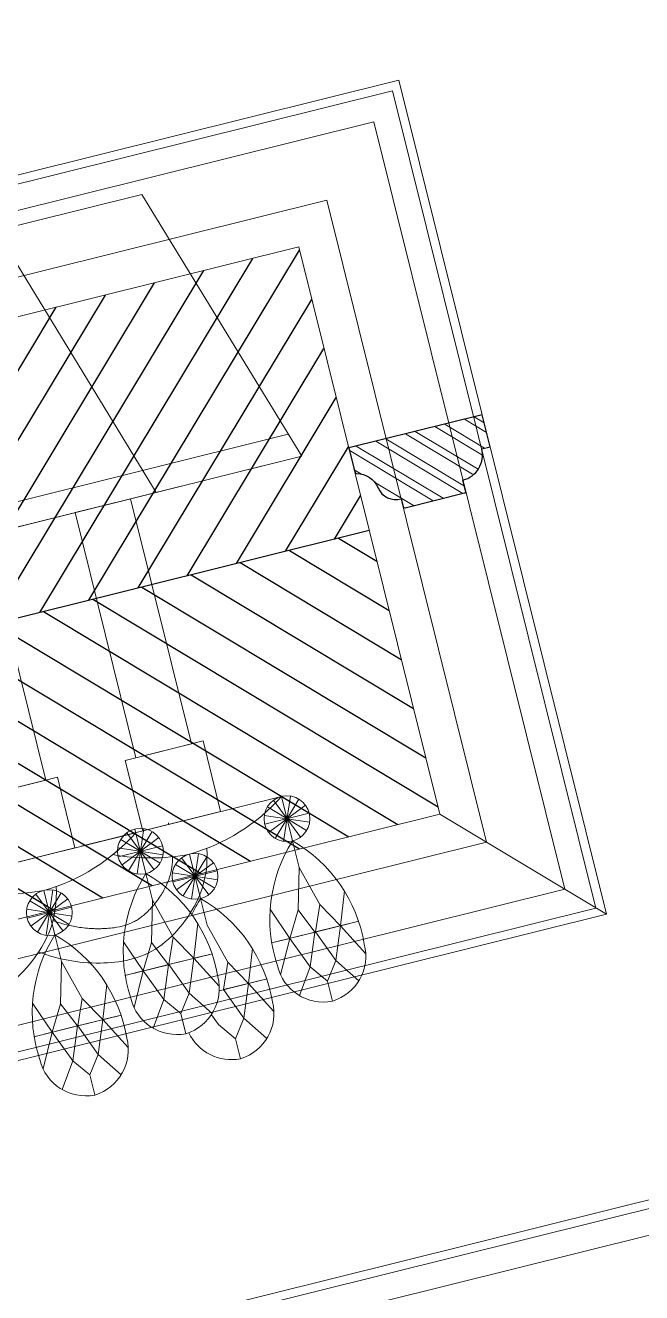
# Model space of a CAD drawing. Header units: inches. Extents: x 252212 to 296477, y 417293 to 492071.
# Drawn here: x 268866.4 to 269081.5, y 474784.9 to 475227.3 of the extents above; entities that cross this region are included whole.
import ezdxf

# ---------------------------------------------------------------- set-up
doc = ezdxf.new("R2010")
doc.units = ezdxf.units.IN
doc.header["$MEASUREMENT"] = 0
for name, color, linetype in [('8', 8, 'Continuous'), ('ELECTRICAL', 10, 'Continuous'), ('gypsum', 31, 'Continuous'), ('Layer2', 2, 'Continuous'), ('MARBLE HATCH', 251, 'Continuous'), ('WOOD LINES', 35, 'Continuous')]:
    doc.layers.add(name, color=color, linetype=linetype)
for name, color, linetype, lineweight in [('Glass', 4, 'Continuous', 0), ('ID-NOTES', 3, 'Continuous', 0), ('Marble', 6, 'Continuous', 0)]:
    doc.layers.add(name, color=color, linetype=linetype, lineweight=lineweight)
doc.styles.add('ZZ-Dim All', font='romans.shx', dxfattribs={"width": 0.8})
doc.dimstyles.new('DIM 0200', dxfattribs={"dimscale": 200, "dimtxt": 1, "dimasz": 0.8, "dimexe": 0.5, "dimexo": 1, "dimgap": 0.4, "dimtad": 1, "dimdec": 0, "dimrnd": 10, "dimdsep": 46, "dimtxsty": 'ZZ-Dim All', "dimblk1": 'ARCHTICK', "dimblk2": 'ARCHTICK', "dimsah": 1, "dimcen": 1, "dimdle": 0.5, "dimclrd": 256, "dimclre": 256, "dimclrt": 256, "dimadec": 0, "dimazin": 2, "dimtfac": 1, "dimtdec": 0, "dimtix": 1, "dimtmove": 2, "dimatfit": 2, "dimfxl": 1, "dimfxlon": 1, "dimtolj": 1, "dimtzin": 0, "dimlwd": -1, "dimlwe": -1, "dimarcsym": 0})

# ---------------------------------------------------------------- blocks, each defined once
blk = doc.blocks.new('SECTION A AND B CEILING')
at = {"layer": '8'}
h = blk.add_hatch(dxfattribs=at)
h.set_pattern_fill('ANSI31', color=256, scale=100, style=0)
edge = h.paths.add_edge_path()
edge.add_line((113691.15, 11126.91), (116053.5, 11126.91))
edge.add_arc((116053.5, 10976.91), 150, 0, 90, ccw=False)
edge.add_line((116203.5, 10976.91), (116203.5, 10801.91))
edge.add_line((116203.5, 10801.91), (116115, 10801.91))
edge.add_line((116115, 10801.91), (116058.39, 10876.91))
edge.add_line((116058.39, 10876.91), (116019.32, 10876.91))
edge.add_line((116019.32, 10876.91), (116019.32, 10854.41))
edge.add_line((116019.32, 10854.41), (116028.32, 10854.41))
edge.add_line((116028.32, 10854.41), (116028.32, 10846.91))
edge.add_arc((116029.21, 10818.98), 27.95, 29.519, 91.8217, ccw=False)
edge.add_arc((116021.07, 10817.34), 35.93, 6.5273, 25.3967, ccw=False)
edge.add_arc((115725.48, 10783.27), 333.48, 4.7514, 6.5687, ccw=False)
edge.add_arc((116110.97, 10816.64), 53.47, 186.1636, 202.8448)
edge.add_arc((116077.99, 10803.75), 18.1, -154.2285, -83.169)
edge.add_line((116080.14, 10785.78), (116080.14, 10782.78))
edge.add_arc((116080.14, 10774.98), 7.8, 90, 308.4673)
edge.add_line((116085, 10768.87), (116085, 10759.87))
edge.add_arc((116085, 10738.87), 21, 0, 90, ccw=False)
edge.add_line((116106, 10738.87), (116155, 10738.87))
edge.add_line((116155, 10738.87), (116155, 10693.87))
edge.add_line((116155, 10693.87), (116275, 10693.87))
edge.add_line((116275, 10693.87), (116275, 10713.87))
edge.add_line((116275, 10713.87), (116295, 10713.87))
edge.add_line((116295, 10713.87), (116295, 10738.87))
edge.add_line((116295, 10738.87), (116228.5, 10738.87))
edge.add_line((116228.5, 10738.87), (116228.5, 10976.91))
edge.add_arc((116053.5, 10976.91), 175, 0, 90)
edge.add_line((116053.5, 11151.91), (113691.15, 11151.91))
edge.add_line((113691.15, 11151.91), (113166.49, 11151.91))
edge.add_arc((113166.49, 10976.91), 175, 90, 180)
edge.add_line((112991.49, 10976.91), (112991.49, 10738.87))
edge.add_line((112991.49, 10738.87), (112924.99, 10738.87))
edge.add_line((112924.99, 10738.87), (112924.99, 10713.87))
edge.add_line((112924.99, 10713.87), (112944.99, 10713.87))
edge.add_line((112944.99, 10713.87), (112944.99, 10693.87))
edge.add_line((112944.99, 10693.87), (113064.99, 10693.87))
edge.add_line((113064.99, 10693.87), (113064.99, 10738.87))
edge.add_line((113064.99, 10738.87), (113113.99, 10738.87))
edge.add_arc((113134.99, 10738.87), 21, 90, 180, ccw=False)
edge.add_line((113134.99, 10759.87), (113134.99, 10768.87))
edge.add_arc((113139.85, 10774.98), 7.8, -128.4673, 90)
edge.add_line((113139.85, 10782.78), (113139.85, 10785.78))
edge.add_arc((113142, 10803.75), 18.1, -96.831, -25.7715)
edge.add_arc((113109.02, 10816.64), 53.47, -22.8448, -6.1636)
edge.add_arc((113494.51, 10783.27), 333.48, 173.4313, 175.2486, ccw=False)
edge.add_arc((113198.92, 10817.34), 35.93, 154.6033, 173.4727, ccw=False)
edge.add_arc((113190.78, 10818.98), 27.95, 88.1783, 150.481, ccw=False)
edge.add_line((113191.67, 10846.91), (113191.67, 10854.41))
edge.add_line((113191.67, 10854.41), (113200.67, 10854.41))
edge.add_line((113200.67, 10854.41), (113200.67, 10876.91))
edge.add_line((113200.67, 10876.91), (113161.6, 10876.91))
edge.add_line((113161.6, 10876.91), (113104.99, 10801.91))
edge.add_line((113104.99, 10801.91), (113016.49, 10801.91))
edge.add_line((113016.49, 10801.91), (113016.49, 10976.91))
edge.add_arc((113166.49, 10976.91), 150, 90, 180, ccw=False)
edge.add_line((113166.49, 11126.91), (113691.15, 11126.91))
blk = doc.blocks.new('crystal ch 21')
at = {"layer": 'Glass', "color": 193, "lineweight": 0}
for p, q in [((38179.6, 39445.68), (38475.33, 39445.43)), ((38209.37, 39308.08), (38215.49, 39322.86)), ((38215.49, 39308.08), (38209.37, 39322.86)), ((38215.49, 39322.86), (38209.37, 39308.08)), ((38209.37, 39322.86), (38215.49, 39308.08)), ((38212.43, 39307.47), (38212.43, 39323.47)), ((38212.43, 39323.47), (38212.43, 39307.47)), ((38259.16, 39311.14), (38270.48, 39322.45)), ((38270.48, 39311.14), (38259.16, 39322.45)), ((38270.48, 39322.45), (38259.16, 39311.14)), ((38259.16, 39322.45), (38270.48, 39311.14)), ((38261.76, 39309.4), (38267.88, 39324.19)), ((38267.88, 39309.4), (38261.76, 39324.19)), ((38267.88, 39324.19), (38261.76, 39309.4)), ((38261.76, 39324.19), (38267.88, 39309.4)), ((38264.82, 39308.8), (38264.82, 39324.8)), ((38264.82, 39324.8), (38264.82, 39308.8)), ((38205.04, 39312.41), (38219.82, 39318.53)), ((38219.82, 39312.41), (38205.04, 39318.53)), ((38219.82, 39318.53), (38205.04, 39312.41)), ((38205.04, 39318.53), (38219.82, 39312.41)), ((38206.77, 39309.81), (38218.09, 39321.13)), ((38218.09, 39309.81), (38206.77, 39321.13)), ((38218.09, 39321.13), (38206.77, 39309.81)), ((38206.77, 39321.13), (38218.09, 39309.81)), ((38257.43, 39313.73), (38272.21, 39319.86)), ((38272.21, 39313.73), (38257.43, 39319.86)), ((38272.21, 39319.86), (38257.43, 39313.73)), ((38257.43, 39319.86), (38272.21, 39313.73)), ((38204.43, 39315.47), (38220.43, 39315.47)), ((38220.43, 39315.47), (38204.43, 39315.47)), ((38256.82, 39316.8), (38272.82, 39316.8)), ((38272.82, 39316.8), (38256.82, 39316.8)), ((38242.77, 39298.04), (38254.09, 39309.35)), ((38254.09, 39298.04), (38242.77, 39309.35)), ((38254.09, 39309.35), (38242.77, 39298.04)), ((38242.77, 39309.35), (38254.09, 39298.04)), ((38245.37, 39296.3), (38251.49, 39311.08)), ((38251.49, 39296.3), (38245.37, 39311.08)), ((38251.49, 39311.08), (38245.37, 39296.3)), ((38245.37, 39311.08), (38251.49, 39296.3)), ((38248.43, 39295.69), (38248.43, 39311.69)), ((38248.43, 39311.69), (38248.43, 39295.69)), ((38295.16, 39298.04), (38306.48, 39309.35)), ((38306.48, 39298.04), (38295.16, 39309.35)), ((38306.48, 39309.35), (38295.16, 39298.04)), ((38295.16, 39309.35), (38306.48, 39298.04)), ((38297.76, 39296.3), (38303.88, 39311.08)), ((38303.88, 39296.3), (38297.76, 39311.08)), ((38303.88, 39311.08), (38297.76, 39296.3)), ((38297.76, 39311.08), (38303.88, 39296.3)), ((38300.82, 39295.69), (38300.82, 39311.69)), ((38300.82, 39311.69), (38300.82, 39295.69)), ((38241.04, 39300.63), (38255.82, 39306.75)), ((38255.82, 39300.63), (38241.04, 39306.75)), ((38255.82, 39306.75), (38241.04, 39300.63)), ((38241.04, 39306.75), (38255.82, 39300.63)), ((38293.43, 39300.63), (38308.21, 39306.75)), ((38308.21, 39300.63), (38293.43, 39306.75)), ((38308.21, 39306.75), (38293.43, 39300.63)), ((38293.43, 39306.75), (38308.21, 39300.63)), ((38240.43, 39303.69), (38256.43, 39303.69)), ((38256.43, 39303.69), (38240.43, 39303.69)), ((38292.82, 39303.69), (38308.82, 39303.69)), ((38308.82, 39303.69), (38292.82, 39303.69)), ((38196.69, 39274.7), (38213.44, 39274.7)), ((38228.17, 39274.7), (38211.43, 39274.7)), ((38249.08, 39276.02), (38265.83, 39276.02)), ((38280.56, 39276.02), (38263.81, 39276.02)), ((38232.69, 39262.92), (38249.44, 39262.92)), ((38249.88, 39262.92), (38247.43, 39262.92)), ((38285.08, 39262.92), (38301.83, 39262.92)), ((38316.56, 39262.92), (38299.81, 39262.92))]:
    blk.add_line(p, q, dxfattribs=at)
for points in [[(38319.98, 39437.03), (38176.89, 39437.03), (38209.03, 39539.23), (38209.03, 39539.23), (38289.69, 39539.23)], [(38372.37, 39437.03), (38229.27, 39437.03), (38261.42, 39539.23), (38261.42, 39539.23), (38342.08, 39539.23), (38353.62, 39502.53)], [(38321.83, 39437.03), (38178.74, 39437.03)], [(38374.22, 39437.03), (38231.13, 39437.03)], [(38212.43, 39249.85), (38212.43, 39257.07), (38207.84, 39263.33), (38203.32, 39274.7), (38199.07, 39286.24), (38203.32, 39274.7), (38208.54, 39283.63), (38212.43, 39297.92), (38212.43, 39307.47), (38212.43, 39297.92), (38208.54, 39283.63), (38212.34, 39274.7), (38207.84, 39263.33), (38201.8, 39254.48), (38207.84, 39263.33), (38203.32, 39274.7), (38197.12, 39263.1), (38203.32, 39274.7), (38196.69, 39274.7), (38212.34, 39274.7)], [(38212.43, 39249.85), (38212.43, 39257.07), (38217.02, 39263.33), (38221.55, 39274.7), (38225.79, 39286.24), (38221.55, 39274.7), (38216.32, 39283.63), (38212.43, 39297.92), (38212.43, 39307.47), (38212.43, 39297.92), (38216.32, 39283.63), (38212.52, 39274.7), (38217.02, 39263.33), (38223.06, 39254.48), (38217.02, 39263.33), (38221.55, 39274.7), (38227.74, 39263.1), (38221.55, 39274.7), (38228.17, 39274.7), (38212.52, 39274.7)], [(38264.82, 39251.18), (38264.82, 39258.4), (38260.23, 39264.66), (38255.71, 39276.02), (38251.46, 39287.57), (38255.71, 39276.02), (38260.93, 39284.95), (38264.82, 39299.25), (38264.82, 39308.8), (38264.82, 39299.25), (38260.93, 39284.95), (38264.73, 39276.02), (38260.23, 39264.66), (38254.19, 39255.81), (38260.23, 39264.66), (38255.71, 39276.02), (38249.51, 39264.42), (38255.71, 39276.02), (38249.08, 39276.02), (38264.73, 39276.02)], [(38264.82, 39251.18), (38264.82, 39258.4), (38269.41, 39264.66), (38273.94, 39276.02), (38278.18, 39287.57), (38273.94, 39276.02), (38268.71, 39284.95), (38264.82, 39299.25), (38264.82, 39308.8), (38264.82, 39299.25), (38268.71, 39284.95), (38264.91, 39276.02), (38269.41, 39264.66), (38275.45, 39255.81), (38269.41, 39264.66), (38273.94, 39276.02), (38280.13, 39264.42), (38273.94, 39276.02), (38280.56, 39276.02), (38264.91, 39276.02)], [(38248.43, 39238.08), (38248.43, 39245.3), (38243.84, 39251.56), (38239.32, 39262.92), (38235.07, 39274.47), (38239.32, 39262.92), (38244.54, 39271.85), (38248.43, 39286.14), (38248.43, 39295.69), (38248.43, 39286.14), (38244.54, 39271.85), (38248.34, 39262.92), (38243.84, 39251.56), (38237.8, 39242.7), (38243.84, 39251.56), (38239.32, 39262.92), (38233.12, 39251.32), (38239.32, 39262.92), (38232.69, 39262.92), (38248.34, 39262.92)], [(38300.82, 39238.08), (38300.82, 39245.3), (38296.23, 39251.56), (38291.71, 39262.92), (38287.46, 39274.47), (38291.71, 39262.92), (38296.93, 39271.85), (38300.82, 39286.14), (38300.82, 39295.69), (38300.82, 39286.14), (38296.93, 39271.85), (38300.73, 39262.92), (38296.23, 39251.56), (38290.19, 39242.7), (38296.23, 39251.56), (38291.71, 39262.92), (38285.51, 39251.32), (38291.71, 39262.92), (38285.08, 39262.92), (38300.73, 39262.92)], [(38300.82, 39238.08), (38300.82, 39245.3), (38305.41, 39251.56), (38309.94, 39262.92), (38314.18, 39274.47), (38309.94, 39262.92), (38304.71, 39271.85), (38300.82, 39286.14), (38300.82, 39295.69), (38300.82, 39286.14), (38304.71, 39271.85), (38300.91, 39262.92), (38305.41, 39251.56), (38311.45, 39242.7), (38305.41, 39251.56), (38309.94, 39262.92), (38316.13, 39251.32), (38309.94, 39262.92), (38316.56, 39262.92), (38300.91, 39262.92)], [(38248.43, 39238.08), (38248.43, 39245.3), (38253.02, 39251.56), (38254.57, 39255.45)]]:
    blk.add_lwpolyline(points, dxfattribs=at)
for points in [[(38258.43, 39437.03), (38238.43, 39437.03), (38238.43, 39348.88), (38258.43, 39348.88)], [(38310.82, 39437.03), (38290.82, 39437.03), (38290.82, 39348.88), (38310.82, 39348.88)], [(38262.32, 39348.88), (38234.32, 39348.88), (38234.32, 39323.47), (38262.32, 39323.47)], [(38314.71, 39348.88), (38286.71, 39348.88), (38286.71, 39323.47), (38314.71, 39323.47)]]:
    blk.add_lwpolyline(points, close=True, dxfattribs=at)
for points in [[(38284.43, 39323.47), (38212.43, 39323.47, 0.143523), (38248.43, 39311.69, 0.093471), (38274.44, 39317.98, 0.093471)], [(38336.82, 39323.47), (38264.82, 39323.47, 0.143523), (38300.82, 39311.69, 0.133521), (38336.82, 39323.47, -0.755489)]]:
    blk.add_lwpolyline(points, format="xyb", dxfattribs=at)
for centre in [(38212.43, 39315.47), (38264.82, 39316.8), (38248.43, 39303.69), (38300.82, 39303.69)]:
    blk.add_circle(centre, 8, dxfattribs=at)
for centre, radius, start, end in [((38247.66, 39270.57), 51.02, 133.6719, 184.6189), ((38177.2, 39270.57), 51.02, 355.3811, 46.3281), ((38300.05, 39271.9), 51.02, 133.6719, 184.6189), ((38229.59, 39271.9), 51.02, 355.3811, 46.3281), ((38283.66, 39258.79), 51.02, 133.6719, 184.6189), ((38213.2, 39258.79), 51.02, 39.1747, 46.3281), ((38336.05, 39258.79), 51.02, 133.6719, 184.6189), ((38265.59, 39258.79), 51.02, 355.3811, 46.3281), ((38213.26, 39266.29), 16.46, 179.4032, 267.0984), ((38211.6, 39266.29), 16.46, 272.9016, 0.5968), ((38265.65, 39267.62), 16.46, 179.4032, 267.0984), ((38263.99, 39267.62), 16.46, 272.9016, 0.5968), ((38249.26, 39254.51), 16.46, 179.4032, 267.0984), ((38301.65, 39254.51), 16.46, 179.4032, 267.0984), ((38299.99, 39254.51), 16.46, 272.9016, 0.5968), ((38247.6, 39254.51), 16.46, 272.9016, 348.6443)]:
    blk.add_arc(centre, radius, start, end, dxfattribs=at)
blk.add_open_spline([(38252.98, 39323.47), (38252.97, 39323.65), (38252.97, 39323.84), (38252.96, 39324.02)], degree=3, dxfattribs=at)
for points, knots in [([(38386.17, 39314.85), (38384.16, 39312.38), (38371.57, 39297.56), (38353.79, 39282.34), (38321.32, 39279.52), (38301.33, 39295.64), (38297.31, 39306.79), (38296.33, 39311.98)], [203.367739, 203.367739, 203.367739, 203.367739, 215.392797, 277.7608, 302.849652, 326.231247, 345.799792, 345.799792, 345.799792, 345.799792]), ([(38307.78, 39291.25), (38302.05, 39287.23), (38289.95, 39281.5), (38267.12, 39279.52), (38247.05, 39295.7), (38243.06, 39306.93), (38242.09, 39312.19)], [248.302011, 248.302011, 248.302011, 248.302011, 277.7608, 302.849652, 326.231247, 346.060075, 346.060075, 346.060075, 346.060075]), ([(38300.29, 39300.66), (38300.12, 39300.54), (38299.95, 39300.43), (38297.31, 39298.69), (38294.69, 39297.29), (38290.99, 39295.79), (38290.12, 39295.47), (38288.51, 39294.93), (38287.79, 39294.71), (38286.53, 39294.35), (38286, 39294.21), (38285, 39293.97), (38284.55, 39293.86), (38283.64, 39293.66), (38283.19, 39293.57), (38281.85, 39293.33), (38280.97, 39293.2), (38278.86, 39292.99), (38277.65, 39292.94), (38275.32, 39293.05), (38274.2, 39293.19), (38272.6, 39293.55), (38272.11, 39293.68), (38271.12, 39294), (38270.63, 39294.19), (38268.95, 39294.9), (38267.69, 39295.57), (38265.14, 39297.21), (38263.87, 39298.17), (38261.49, 39300.23), (38260.38, 39301.34), (38259.07, 39302.87), (38258.72, 39303.3), (38258.12, 39304.08), (38257.87, 39304.43), (38257.39, 39305.14), (38257.16, 39305.49), (38256.53, 39306.55), (38256.16, 39307.26), (38255.33, 39309.07), (38254.92, 39310.2), (38254.5, 39311.68), (38254.43, 39311.96), (38254.36, 39312.24)], [249.594158, 249.594158, 249.594158, 249.594158, 250.672202, 250.672202, 266.227673, 266.227673, 270.885466, 270.885466, 274.545081, 274.545081, 277.137999, 277.137999, 279.310029, 279.310029, 281.48206, 281.48206, 285.826121, 285.826121, 292.152446, 292.152446, 298.478772, 298.478772, 301.344759, 301.344759, 304.227354, 304.227354, 310.549012, 310.549012, 316.870669, 316.870669, 323.192327, 323.192327, 325.709052, 325.709052, 327.864782, 327.864782, 330.020512, 330.020512, 334.331973, 334.331973, 340.901438, 340.901438, 342.402004, 342.402004, 342.402004, 342.402004])]:
    blk.add_open_spline(points, degree=3, knots=knots, dxfattribs=at)
blk = doc.blocks.new('_ARCHTICK')
at = {"color": 0, "linetype": 'ByBlock', "const_width": 0.15}
blk.add_lwpolyline([(-0.5, -0.5), (0.5, 0.5)], dxfattribs=at)

msp = doc.modelspace()

# ---------------------------------------------------------------- hatches: boundary and pattern name
at = {"layer": 'MARBLE HATCH', "lineweight": 0}
h = msp.add_hatch(dxfattribs=at)
h.set_pattern_fill('ANSI32', color=256, scale=20, angle=103.9714)
h.set_pattern_definition([(148.971423, (396315.588, 471195.993), (-3.86599147, -6.42682736), []), (148.971423, (396314.734, 471199.424), (-3.86599147, -6.42682736), [])])
edge = h.paths.add_edge_path()
edge.add_arc((269016.99, 475077.31), 9, -391.0286, -346.0286)
edge.add_line((269025.72, 475079.48), (269028.63, 475080.21))
edge.add_line((269028.63, 475080.21), (269025.86, 475091.37))
edge.add_line((269025.86, 475091.37), (268979.28, 475079.78))
edge.add_line((268979.28, 475079.78), (268981.38, 475071.33))
edge.add_arc((268981.92, 475071.46), 0.556, -166.6674, -78.6827)
edge.add_arc((268981.83, 475062.54), 8.38, -336.4599, -271.333, ccw=False)
edge.add_arc((268995.67, 475068.42), 6.65, -157.5893, -73.1392)
edge.add_line((268997.6, 475062.05), (268998.28, 475059.32))
edge.add_arc((268998.82, 475059.46), 0.562, -166.0286, -76.0286)
edge.add_line((268998.96, 475058.91), (269019.7, 475064.07))
edge.add_arc((269019.57, 475064.62), 0.562, -436.0286, -346.0286)
edge.add_line((269020.11, 475064.76), (269019.16, 475068.58))
edge.add_arc((269011.96, 475084.12), 17.13, -425.13, -401.9272)
at = {"layer": 'WOOD LINES'}
h = msp.add_hatch(dxfattribs=at)
h.set_pattern_fill('ANSI31', color=256, scale=100, style=0)
h.set_pattern_definition([(58.971423, (253014.369, 417839.886), (-10.711379, 6.443319), [])])
h.paths.add_polyline_path([(268470.31, 475027.67), (268961.82, 475149.96), (268986.45, 475050.97), (268494.94, 474928.68)])
h = msp.add_hatch(dxfattribs=at)
h.set_pattern_fill('ANSI31', color=256, scale=100, angle=90, style=0)
h.set_pattern_definition([(148.971423, (253014.369, 417839.886), (-6.443319, -10.711379), [])])
h.paths.add_polyline_path([(268494.94, 474928.68), (268986.45, 475050.97), (269011.08, 474951.97), (268519.57, 474829.69)])

# ---------------------------------------------------------------- linework, layer by layer
at = {"layer": 'Layer2', "elevation": 0}
msp.add_lwpolyline([(269025.72, 475079.48), (269028.63, 475080.21), (269025.86, 475091.37), (268979.28, 475079.78), (268981.38, 475071.33, 0.403949), (268982.03, 475070.92, -0.292074), (268989.52, 475065.88, 0.386119), (268997.6, 475062.05), (268998.28, 475059.32, 0.414214), (268998.96, 475058.91), (269019.7, 475064.07, 0.414214), (269020.11, 475064.76), (269019.16, 475068.58, 0.414214), (269025.72, 475079.48, -0.414214)], format="xyb", dxfattribs=at)
at = {"layer": 'Marble', "ltscale": 1000}
msp.add_line((269011.08, 474951.97, 0), (269069.24, 474916.98, 0), dxfattribs=at)
at = {"layer": 'Marble', "ltscale": 1000, "elevation": 0}
for points in [[(267920.04, 474940.23), (268996.81, 475208.12), (269069.24, 474916.98), (267992.48, 474649.09)], [(267923.68, 474938.04), (268994.62, 475204.49), (269065.61, 474919.17), (267994.67, 474652.72)], [(267934.59, 474931.48), (268988.06, 475193.58), (269054.7, 474925.73), (268001.23, 474663.63)], [(267961.85, 474915.08), (268971.66, 475166.32), (269027.44, 474942.13), (268017.63, 474690.89)], [(267978.21, 474905.24), (268961.82, 475149.96), (269011.08, 474951.97), (268027.47, 474707.25)], [(268016.7, 474551.73), (269093.47, 474819.63), (269467.6, 473315.85), (268390.84, 473047.95)], [(268020.34, 474549.54), (269091.28, 474815.99), (269463.97, 473318.03), (268393.03, 473051.58)], [(268031.24, 474542.98), (269084.72, 474805.08), (269453.06, 473324.59), (268399.59, 473062.49)]]:
    msp.add_lwpolyline(points, close=True, dxfattribs=at)
at = {"layer": 'WOOD LINES'}
msp.add_line((268986.45, 475050.97, 0), (268002.84, 474806.25, 0), dxfattribs=at)

# ---------------------------------------------------------------- block references
at = {"layer": 'ELECTRICAL', "xscale": -1, "rotation": 13.97142328298434}
msp.add_blockref('crystal ch 21', (315531.95, 446023.9, 0), dxfattribs=at)
at = {"layer": 'gypsum', "color": 0, "xscale": -1, "rotation": 13.97142328298426}
msp.add_blockref('SECTION A AND B CEILING', (382235.67, 492464.96, 0), dxfattribs=at)

# ---------------------------------------------------------------- leaders
at = {"layer": 'ID-NOTES'}
msp.add_leader([(268745.03, 474814.23, 0), (269059.28, 474638.18, 0), (271133.36, 475154.21, 0)], dimstyle='DIM 0200', override={"dimasz": 0.2, "dimtad": 0, "dimclrd": 8}, dxfattribs=at)

doc.saveas('drawing.dxf')
